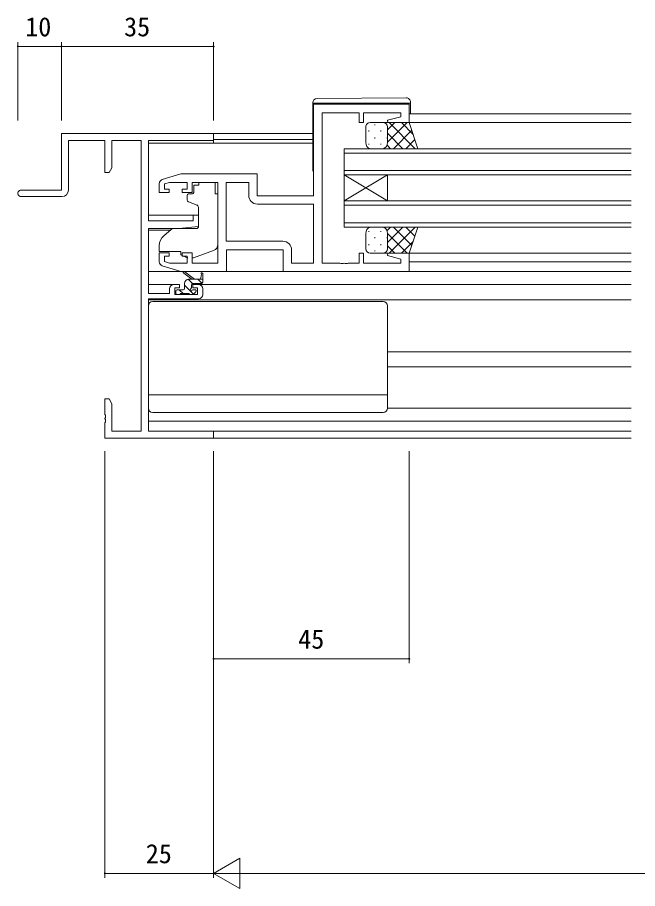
# Model space of a CAD drawing. Units: millimetres, scale not verified. Extents: x -567 to 567, y -403 to 403.
# Drawn here: x -34.2 to 108.4, y -214.4 to -14.2 of the extents above; entities that cross this region are included whole.
import ezdxf
from ezdxf.enums import TextEntityAlignment as Align

# ---------------------------------------------------------------- set-up
doc = ezdxf.new("R2010")
doc.units = ezdxf.units.MM
doc.header["$LTSCALE"] = 2
for name, color, linetype, lineweight in [('0-0_0', 2, 'Continuous', 9), ('0-1_USER1', 6, 'Continuous', 9), ('0-2_YKK_ZWAK', 7, 'Continuous', 9), ('0-3_YKK_11', 4, 'Continuous', 9)]:
    doc.layers.add(name, color=color, linetype=linetype, lineweight=lineweight)
doc.styles.add('ＭＳ ゴシック', font='')
doc.styles.get('ＭＳ ゴシック').set_extended_font_data('MS Gothic')

msp = doc.modelspace()

# ---------------------------------------------------------------- linework, layer by layer
at = {"layer": '0-0_0'}
for p, q in [((55.915, -36.372), (106.915, -36.372)), ((54.826, -38.373), (106.915, -38.373)), ((10.915, -40.873), (33.715, -40.873)), ((10.915, -40.873), (10.915, -43.073)), ((-4.085, -43.073), (33.715, -43.073)), ((10.915, -42.273), (33.715, -42.273)), ((40.915, -44.373), (106.915, -44.373)), ((40.915, -44.373), (40.915, -50.373)), ((40.915, -45.373), (106.915, -45.373)), ((40.915, -49.373), (106.915, -49.373)), ((40.915, -50.373), (106.915, -50.373)), ((40.915, -56.373), (50.915, -50.373)), ((40.915, -50.373), (50.915, -56.373)), ((40.915, -56.373), (40.915, -50.373)), ((50.915, -56.373), (50.915, -50.373)), ((40.915, -56.373), (106.915, -56.373)), ((40.915, -56.373), (40.915, -62.373)), ((40.915, -57.373), (106.915, -57.373)), ((-4.085, -59.673), (7.415, -59.673)), ((40.915, -61.373), (106.915, -61.373)), ((-4.085, -63.073), (1.038, -63.073)), ((40.915, -62.373), (106.915, -62.373)), ((55.415, -68.373), (106.915, -68.373)), ((55.915, -70.374), (106.915, -70.373)), ((55.415, -72.573), (106.915, -72.573)), ((-4.085, -75.573), (1.815, -75.573)), ((7.415, -75.573), (106.915, -75.573)), ((-4.068, -79.073), (106.915, -79.073)), ((50.915, -91.073), (106.915, -91.073)), ((50.915, -94.473), (106.915, -94.473)), ((-4.085, -106.973), (106.915, -106.973)), ((-4.085, -109.243), (106.915, -109.243)), ((10.615, -110.873), (106.915, -110.873))]:
    msp.add_line(p, q, dxfattribs=at)
at = {"layer": '0-1_USER1'}
for p, q in [((-34.085, -37.873), (-34.085, -19.873)), ((-24.085, -37.873), (-24.085, -19.873)), ((-24.085, -37.873), (-24.085, -19.873)), ((10.915, -37.873), (10.915, -19.873)), ((-24.085, -20.873), (-34.085, -20.873)), ((10.915, -20.873), (-24.085, -20.873)), ((-14.085, -113.873), (-14.085, -211.873)), ((10.915, -113.873), (10.915, -162.571)), ((10.915, -113.873), (10.915, -211.873)), ((10.915, -113.873), (10.915, -211.873)), ((55.915, -113.873), (55.915, -162.571)), ((10.915, -161.571), (55.915, -161.571)), ((10.915, -210.873), (16.977, -207.373)), ((16.977, -214.373), (16.977, -207.373)), ((10.915, -210.873), (-14.085, -210.873)), ((10.915, -210.873), (23.039, -210.873)), ((10.915, -210.873), (16.977, -214.373)), ((17.915, -210.873), (353.915, -210.873))]:
    msp.add_line(p, q, dxfattribs=at)
for centre, start, end in [((-34.085, -20.873), 0, 180), ((-34.085, -20.873), 180, 0), ((-24.085, -20.873), 0, 180), ((-24.085, -20.873), 0, 180), ((-24.085, -20.873), 180, 0), ((-24.085, -20.873), 180, 0), ((10.915, -20.873), 0, 180), ((10.915, -20.873), 180, 0), ((10.915, -161.571), 0, 180), ((10.915, -161.571), 180, 0), ((55.915, -161.571), 0, 180), ((55.915, -161.571), 180, 0), ((-14.085, -210.873), 0, 180), ((-14.085, -210.873), 180, 0)]:
    msp.add_arc(centre, 0.106, start, end, dxfattribs=at)
at = {"layer": '0-2_YKK_ZWAK'}
for p, q in [((33.915, -34.173), (33.915, -55.173)), ((55.915, -34.173), (33.915, -34.173)), ((55.915, -38.373), (55.915, -34.173)), ((35.915, -70.643), (35.915, -36.103)), ((35.915, -36.103), (44.415, -36.103)), ((44.415, -36.103), (44.415, -38.373)), ((45.415, -36.103), (53.985, -36.103)), ((45.415, -38.373), (45.415, -36.103)), ((53.985, -37.02), (50.886, -37.851)), ((50.886, -37.851), (50.954, -38.373)), ((53.985, -36.103), (53.985, -37.02)), ((44.415, -38.373), (45.415, -38.373)), ((50.954, -38.373), (55.915, -38.373)), ((10.915, -40.873), (-24.085, -40.873)), ((10.915, -42.503), (10.915, -40.873)), ((-22.455, -42.503), (-14.085, -42.503)), ((-22.455, -53.873), (-22.455, -42.503)), ((-14.085, -42.503), (-14.085, -49.873)), ((-12.455, -48.782), (-12.455, -42.503)), ((-12.455, -42.503), (-5.715, -42.503)), ((-5.715, -42.503), (-5.715, -109.243)), ((-4.085, -60.973), (-4.085, -42.503)), ((-4.085, -42.503), (10.915, -42.503)), ((-14.085, -49.873), (-13.085, -49.873)), ((-13.085, -49.873), (-12.455, -48.782)), ((3.415, -50.173), (-0.872, -51.459)), ((20.915, -50.173), (3.415, -50.173)), ((20.915, -55.173), (20.915, -50.173)), ((-1.585, -52.417), (-1.585, -54.473)), ((0.715, -54.473), (0.715, -53.673)), ((0.81, -52.103), (4.815, -52.103)), ((3.715, -53.673), (3.715, -54.473)), ((4.815, -53.673), (3.715, -53.673)), ((4.815, -52.103), (4.815, -53.673)), ((6.015, -54.473), (6.015, -52.103)), ((6.015, -52.103), (11.915, -52.103)), ((11.915, -52.103), (11.915, -70.643)), ((13.845, -52.103), (13.845, -65.643)), ((13.845, -52.103), (13.845, -65.643)), ((18.985, -52.103), (13.845, -52.103)), ((18.985, -55.103), (18.985, -52.103)), ((-33.335, -55.373), (-23.955, -55.373)), ((-1.585, -54.473), (0.715, -54.473)), ((3.715, -54.473), (6.015, -54.473)), ((33.915, -55.173), (20.915, -55.173)), ((33.915, -57.103), (20.985, -57.103)), ((33.915, -70.643), (33.915, -57.103)), ((6.215, -59.673), (6.215, -60.973)), ((7.415, -59.673), (6.215, -59.673)), ((7.415, -62.28), (7.415, -59.673)), ((6.215, -60.973), (-4.085, -60.973)), ((-4.085, -77.673), (-4.085, -62.673)), ((-4.085, -62.673), (2.915, -62.673)), ((2.915, -62.673), (7.415, -62.28)), ((13.845, -65.643), (26.845, -65.643)), ((13.915, -67.573), (26.915, -67.573)), ((13.915, -72.573), (13.915, -67.573)), ((26.915, -67.573), (26.915, -72.573)), ((28.845, -67.643), (28.845, -70.643)), ((6.015, -68.273), (3.715, -68.273)), ((3.715, -68.273), (3.715, -69.073)), ((3.715, -69.073), (4.815, -69.073)), ((4.815, -69.073), (4.815, -70.643)), ((6.015, -70.643), (6.015, -68.273)), ((50.954, -68.373), (50.886, -68.896)), ((50.886, -68.896), (53.985, -69.726)), ((55.915, -68.373), (50.954, -68.373)), ((53.985, -69.726), (53.985, -70.643)), ((55.915, -72.573), (55.915, -68.373)), ((-0.872, -71.287), (3.415, -72.573)), ((4.815, -70.643), (0.81, -70.643)), ((11.915, -70.643), (6.015, -70.643)), ((28.845, -70.643), (33.915, -70.643)), ((39.957, -70.643), (35.915, -70.643)), ((53.985, -70.643), (45.415, -70.643)), ((3.415, -72.573), (13.915, -72.573)), ((26.915, -72.573), (55.915, -72.573)), ((3.115, -75.573), (1.815, -75.573)), ((3.115, -76.373), (3.115, -75.573)), ((6.115, -75.573), (6.115, -76.373)), ((7.415, -75.573), (6.115, -75.573)), ((0.815, -77.673), (-4.085, -77.673)), ((0.815, -76.573), (0.815, -77.673)), ((2.015, -77.873), (2.015, -76.373)), ((2.015, -76.373), (3.115, -76.373)), ((7.215, -77.873), (2.015, -77.873)), ((6.115, -76.373), (7.215, -76.373)), ((7.215, -76.373), (7.215, -77.873)), ((8.415, -77.873), (8.415, -76.573)), ((-4.085, -109.243), (-4.085, -78.873)), ((-4.085, -78.873), (7.415, -78.873)), ((-14.085, -101.873), (-14.085, -105.415)), ((-13.085, -101.873), (-14.085, -101.873)), ((-12.455, -102.964), (-13.085, -101.873)), ((-12.455, -109.243), (-12.455, -102.964)), ((-14.085, -105.415), (-13.965, -105.598)), ((-13.965, -105.598), (-13.965, -106.148)), ((-13.965, -106.148), (-14.085, -106.332)), ((-14.085, -106.332), (-14.085, -106.415)), ((-14.085, -106.415), (-13.965, -106.598)), ((-13.965, -107.148), (-14.085, -107.332)), ((-13.965, -106.598), (-13.965, -107.148)), ((-5.715, -109.243), (-12.455, -109.243)), ((10.915, -109.243), (-4.085, -109.243)), ((10.915, -110.873), (10.915, -109.243))]:
    msp.add_line(p, q, dxfattribs=at)
for points in [[(-24.085, -40.873), (-24.085, -53.873), (-33.335, -53.873)], [(0.715, -53.673), (-0.385, -53.673), (-0.385, -52.462), (0.81, -52.103)], [(0.81, -70.643), (-0.385, -70.285), (-0.385, -69.073), (0.715, -69.073), (0.715, -68.273), (-1.585, -68.273), (-1.585, -70.329)], [(45.415, -70.643), (45.415, -68.373), (44.415, -68.373), (44.415, -70.643)], [(44.415, -70.643), (41.873, -70.643), (41.69, -70.763), (41.14, -70.763), (40.957, -70.643), (40.873, -70.643), (40.69, -70.763), (40.14, -70.763), (39.957, -70.643)], [(-14.085, -107.332), (-14.085, -110.873), (10.915, -110.873)]]:
    msp.add_lwpolyline(points, dxfattribs=at)
for centre, radius, start, end in [((-0.585, -52.417), 1, 106.69926, 180.00004), ((-33.335, -54.623), 0.75, 89.99999, 270.00001), ((-23.955, -53.873), 1.5, 270.00001, 359.99999), ((20.985, -55.103), 2, 180.00001, 269.99999), ((26.845, -67.643), 2, 0.00001, 89.99999), ((-0.585, -70.329), 1, 179.99996, 253.30074), ((1.815, -76.573), 1, 90.00001, 179.99999), ((7.415, -76.573), 1, 0.00001, 89.99999), ((7.415, -77.873), 1, 270.00001, 359.99999)]:
    msp.add_arc(centre, radius, start, end, dxfattribs=at)
at = {"layer": '0-3_YKK_11'}
for p, q in [((33.715, -33.873), (33.715, -34.173)), ((34.21, -33.873), (55.71, -33.873)), ((55.206, -32.686), (34.706, -32.865)), ((55.71, -33.873), (56.215, -33.873)), ((56.215, -33.873), (56.215, -33.686)), ((56.215, -34.173), (56.215, -33.873)), ((33.715, -49.173), (33.715, -34.173)), ((56.215, -34.173), (56.215, -36.372)), ((45.915, -42.973), (45.915, -39.373)), ((46.915, -38.373), (49.915, -38.373)), ((47.995, -38.793), (47.995, -38.993)), ((55.915, -38.373), (49.915, -38.373)), ((50.825, -38.959), (50.825, -38.993)), ((50.915, -40.065), (52.607, -38.373)), ((50.915, -42.893), (55.435, -38.373)), ((50.915, -39.373), (50.915, -42.973)), ((50.915, -39.373), (50.915, -42.973)), ((51.283, -38.373), (57.283, -44.373)), ((54.112, -38.373), (56.817, -41.078)), ((57.915, -44.373), (55.915, -38.373)), ((46.58, -40.208), (46.58, -40.408)), ((47.995, -41.823), (47.995, -42.023)), ((49.41, -40.208), (49.41, -40.408)), ((50.825, -41.823), (50.825, -42.023)), ((50.915, -40.833), (54.455, -44.373)), ((52.263, -44.373), (56.502, -40.135)), ((46.58, -43.238), (46.58, -43.438)), ((49.41, -43.238), (49.41, -43.438)), ((50.811, -43.558), (51.626, -44.373)), ((55.092, -44.373), (57.209, -42.256)), ((49.915, -44.373), (46.915, -44.373)), ((49.915, -44.373), (57.915, -44.373)), ((6.345, -53.773), (6.345, -52.773)), ((7.515, -52.773), (6.345, -52.773)), ((6.345, -53.773), (6.345, -54.473)), ((7.515, -52.103), (11.315, -52.103)), ((7.515, -52.103), (7.515, -52.773)), ((11.315, -52.103), (11.315, -52.773)), ((11.315, -53.773), (11.315, -52.773)), ((11.315, -54.773), (11.315, -53.773)), ((4.815, -55.073), (4.815, -56.123)), ((6.045, -54.773), (5.115, -54.773)), ((11.315, -54.773), (11.915, -54.773)), ((11.915, -66.328), (11.915, -54.773)), ((5.144, -56.593), (7.144, -57.321)), ((7.415, -57.77), (7.415, -62.376)), ((1.178, -62.956), (-0.514, -64.375)), ((7.198, -62.675), (1.812, -62.722)), ((45.915, -63.873), (45.915, -67.373)), ((46.58, -63.508), (46.58, -63.308)), ((49.915, -62.373), (46.915, -62.373)), ((49.41, -63.508), (49.41, -63.308)), ((49.915, -62.373), (57.915, -62.373)), ((50.792, -63.207), (51.626, -62.373)), ((50.915, -65.913), (54.455, -62.373)), ((50.915, -67.373), (50.915, -63.873)), ((50.915, -67.373), (50.915, -63.873)), ((50.916, -63.854), (55.435, -68.373)), ((51.283, -68.373), (57.283, -62.373)), ((52.263, -62.373), (56.502, -66.612)), ((55.092, -62.373), (57.209, -64.49)), ((57.915, -62.373), (55.915, -68.373)), ((47.995, -64.923), (47.995, -64.723)), ((50.825, -64.923), (50.825, -64.723)), ((54.112, -68.373), (56.817, -65.668)), ((-1.585, -66.673), (-1.585, -67.973)), ((-1.585, -67.973), (3.415, -67.973)), ((3.415, -67.973), (3.415, -68.273)), ((6.287, -69.414), (10.924, -67.739)), ((46.58, -66.538), (46.58, -66.338)), ((47.995, -67.953), (47.995, -67.753)), ((49.41, -66.538), (49.41, -66.338)), ((50.825, -67.788), (50.825, -67.753)), ((50.915, -66.682), (52.607, -68.373)), ((3.415, -68.273), (3.415, -68.77)), ((4.721, -69.38), (3.415, -68.77)), ((46.915, -68.373), (49.915, -68.373)), ((55.915, -68.373), (49.915, -68.373)), ((3.488, -72.573), (-4.085, -72.573)), ((5.915, -74.373), (4.095, -72.972)), ((6.515, -74.373), (4.297, -72.691)), ((8.115, -73.247), (7.916, -74.373)), ((8.415, -75.073), (8.415, -73.074)), ((13.415, -72.573), (27.415, -72.573)), ((4.215, -76.473), (4.215, -75.373)), ((6.283, -77.822), (4.215, -75.754)), ((6.082, -75.375), (5.088, -74.381)), ((5.215, -74.373), (8.415, -74.373)), ((5.815, -76.312), (5.815, -75.673)), ((6.115, -75.373), (8.115, -75.373)), ((8.277, -75.326), (7.325, -74.373)), ((2.215, -77.073), (2.215, -77.573)), ((3.915, -76.773), (2.515, -76.773)), ((2.515, -77.873), (3.015, -77.873)), ((3.89, -77.673), (2.99, -76.773)), ((3.215, -77.673), (5.315, -77.673)), ((5.515, -77.873), (6.115, -77.873)), ((6.615, -76.773), (6.276, -76.773)), ((6.327, -77.785), (6.827, -77.285)), ((-3.085, -79.473), (49.915, -79.473)), ((-4.085, -103.973), (-4.085, -80.473)), ((50.915, -103.973), (50.915, -80.473)), ((-4.085, -100.933), (50.915, -100.933)), ((50.915, -103.973), (106.915, -103.973)), ((-3.085, -104.973), (49.915, -104.973))]:
    msp.add_line(p, q, dxfattribs=at)
msp.add_lwpolyline([(33.715, -33.865), (33.715, -33.873), (34.21, -33.873)], dxfattribs=at)
for centre, radius, start, end in [((34.715, -33.865), 1, 90.5, 180), ((55.215, -33.686), 1, 0, 90.5), ((46.915, -39.373), 1, 89.9999, 179.9999), ((49.915, -39.373), 1, 359.9999, 89.9999), ((49.915, -39.373), 1, 359.9999, 89.9999), ((47.324, -43.024), 1.41, 177.93218, 253.14432), ((49.506, -43.024), 1.41, 286.8555, 2.06766), ((49.506, -43.024), 1.41, 286.8555, 2.06766), ((34.215, -49.173), 0.5, 180, 233.13017), ((5.115, -55.073), 0.3, 90, 180), ((6.045, -54.473), 0.3, 270, 0), ((5.315, -56.123), 0.5, 180, 250), ((6.915, -57.77), 0.5, 0, 70), ((1.821, -63.722), 1, 90.5, 130), ((7.115, -62.376), 0.3, 270.5, 0), ((47.447, -63.811), 1.534, 110.30881, 182.3117), ((49.383, -63.811), 1.534, 357.68843, 69.69136), ((49.383, -63.811), 1.534, 357.68843, 69.69136), ((1.415, -66.673), 3, 130, 180), ((10.415, -66.328), 1.5, 289.85326, 0), ((46.915, -67.373), 1, 180.0001, 270.0001), ((49.915, -67.373), 1, 270.0001, 0.0001), ((49.915, -67.373), 1, 270.0001, 0.0001), ((5.144, -68.473), 1, 245, 262.59308), ((5.947, -68.473), 1, 273.88684, 289.85326), ((4.115, -72.773), 0.2, 24.41711, 264.41711), ((8.215, -73.074), 0.2, 0, 240), ((5.215, -75.373), 1, 90, 180), ((6.115, -75.673), 0.3, 90, 180), ((8.115, -75.073), 0.3, 270, 0), ((2.515, -77.073), 0.3, 90, 180), ((2.515, -77.573), 0.3, 180, 270), ((3.015, -77.673), 0.2, 270, 0), ((3.915, -76.473), 0.3, 270, 0), ((5.515, -77.673), 0.2, 180, 270), ((5.815, -76.773), 0.25, 123.05573, 326.94427), ((5.515, -76.312), 0.3, 303.05573, 0), ((6.276, -77.073), 0.3, 90, 146.94427), ((6.115, -77.573), 0.3, 270, 315), ((6.615, -77.073), 0.3, 315, 90), ((-3.085, -80.473), 1, 90, 180), ((49.915, -80.473), 1, 0, 90), ((-3.085, -103.973), 1, 180, 270), ((49.915, -103.973), 1, 270, 0)]:
    msp.add_arc(centre, radius, start, end, dxfattribs=at)

# ---------------------------------------------------------------- texts
at = {"layer": '0-1_USER1', "style": 'ＭＳ ゴシック'}
for s, p in [('10', (-32.387, -19.873)), ('35', (-9.655, -19.873)), ('45', (30.381, -160.571)), ('25', (-4.667, -209.873))]:
    msp.add_text(s, height=4.399, dxfattribs=at).set_placement(p, align=Align.BOTTOM_LEFT)

doc.saveas('drawing.dxf')
